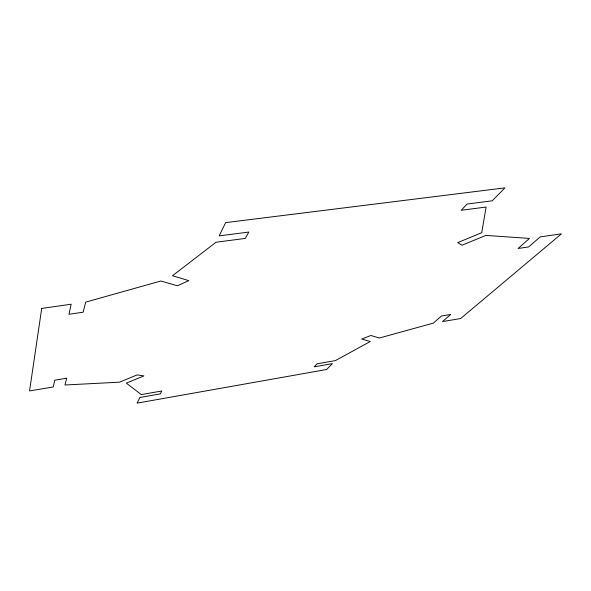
<?xml version="1.0" encoding="UTF-8"?>
<svg xmlns="http://www.w3.org/2000/svg" width="591" height="591" viewBox="0 0 591 591"><rect width="100%" height="100%" fill="white"/><g stroke="black" fill="none" stroke-linecap="round" stroke-linejoin="round"><path stroke-width="0.89" d="M41.71 308.436L29.55 390.939L53.249 386.965L54.719 380.19L66.672 378.21L64.973 384.992L119.508 382.178L137.171 374.893L143.894 375.913L126.334 383.123L141.301 394.581L161.831 390.991L160.235 393.902L139.882 397.477L137.112 403.128L326.638 369.501L332.401 363.628L314.198 366.834L317.012 363.834L335.348 360.621L370.306 341.502L361.751 339.027L370.912 335.481L379.348 338.022L433.351 323.114L441.425 316.008L450.726 314.464L442.519 321.578L460.685 318.527L561.45 233.837L540.211 236.888L528.62 246.935L518.063 248.479L529.477 238.424L485.891 235.41L462.073 245.199L457.693 242.628L481.731 232.706L486.105 207.042L461.224 210.278L467.089 204.035L492.229 200.807L504.921 187.872L225.651 222.622L219.158 235.868L248.804 232.064L245.324 238.417L216.033 242.236L172.483 275.731L188.81 280.651L177.337 285.778L160.826 281.013L85.688 302.127L83.168 312.203L68.984 314.279L71.164 304.21L41.71 308.436"/></g></svg>
